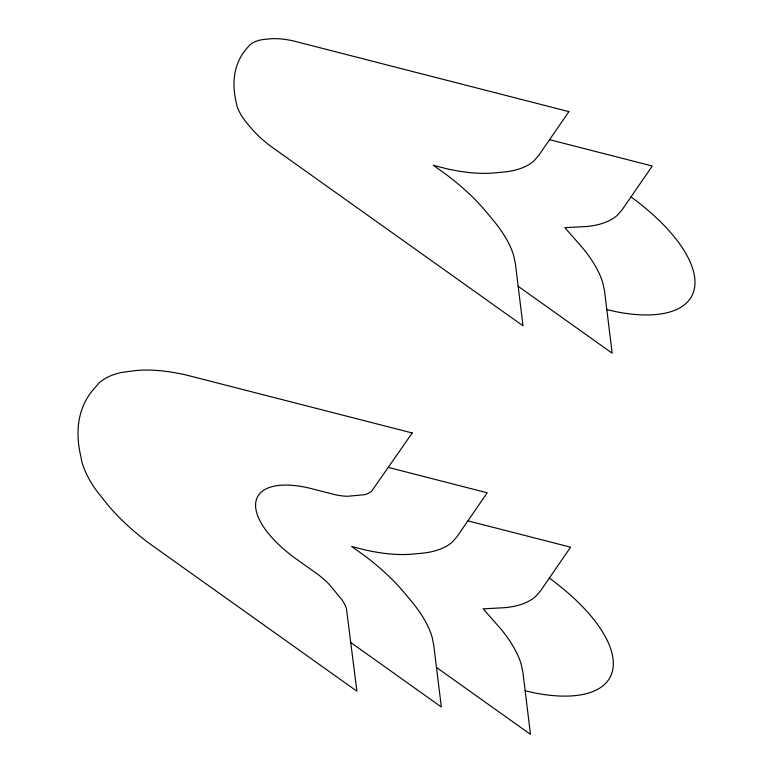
<?xml version="1.0" encoding="UTF-8"?>
<svg xmlns="http://www.w3.org/2000/svg" width="773" height="773" viewBox="0 0 773 773"><rect width="100%" height="100%" fill="white"/><g stroke="black" fill="none" stroke-linecap="round" stroke-linejoin="round"><path stroke-width="1.16" d="M606.824 309.615L616.661 311.828A144.165 61.386 28.4 0 0 694.743 286.483A144.165 61.386 28.4 0 0 630.99 196.912M525.147 690.782L534.993 693.004A144.165 61.386 28.4 0 0 613.076 667.65A144.165 61.386 28.4 0 0 549.323 578.078M549.574 139.681L652.267 166.021L621.936 210.063L617.434 215.155A149.344 63.589 28.4 0 1 586.427 226.518L564.86 227.677L582.001 247.176A149.344 63.589 28.4 0 1 602.872 283.131L604.563 291.16L612.158 353.184L518.161 286.281M388.49 467.452L487.222 492.788L456.901 536.82L452.398 541.921A149.344 63.589 28.4 0 1 421.382 553.284L412.386 554.106A149.344 63.589 28.4 0 1 365.059 549.912L351.589 546.453L363.919 555.227A149.344 63.589 28.4 0 1 404.144 592.543L411.168 600.959A149.344 63.589 28.4 0 1 432.049 636.923L433.73 644.953L441.335 706.966L350.952 642.643M467.907 520.847L570.59 547.187L540.269 591.229L535.766 596.331A149.344 63.589 28.4 0 1 504.75 607.684L483.193 608.844L500.324 628.343A149.344 63.589 28.4 0 1 521.205 664.307L522.886 672.336L530.491 734.35L436.494 667.457M568.899 111.621L538.568 155.653L534.075 160.755A149.344 63.589 28.4 0 1 503.059 172.118L494.053 172.939A149.344 63.589 28.4 0 1 446.726 168.746L433.267 165.287L445.586 174.06A149.344 63.589 28.4 0 1 485.821 211.367L492.845 219.793A149.344 63.589 28.4 0 1 513.716 255.757L515.407 263.786L523.002 325.8L270.908 146.387A74.672 31.79 28.4 0 1 250.79 127.729L247.283 123.516A74.672 31.79 28.4 0 1 236.847 105.543L235.997 101.524A276.483 117.718 28.4 0 1 247.573 47.501L249.824 44.96A74.672 31.79 28.4 0 1 265.332 39.278L269.835 38.863A74.672 31.79 28.4 0 1 293.498 40.959L568.899 111.621M412.231 432.977L371.6 491.242A53.066 22.601 28.4 0 1 363.967 494.778L347.811 496.256A53.066 22.601 28.4 0 1 334.757 494.614L312.128 488.807A89.397 38.061 28.4 0 0 255.998 501.136A89.397 38.061 28.4 0 0 296.977 559.507L317.693 574.252A53.066 22.601 28.4 0 1 328.979 584.146L341.579 599.259A53.066 22.601 28.4 0 1 346.43 608.709L356.904 691.188L149.778 543.786A156.842 66.778 28.4 0 1 107.534 504.605L96.412 490.546A156.842 66.778 28.4 0 1 82.093 462.621L80.556 455.297A344.603 146.725 28.4 0 1 95.079 387.515L99.186 382.867A156.842 66.778 28.4 0 1 121.728 372.422L136.261 370.518A156.842 66.778 28.4 0 1 185.964 374.934L412.231 432.977"/></g></svg>
